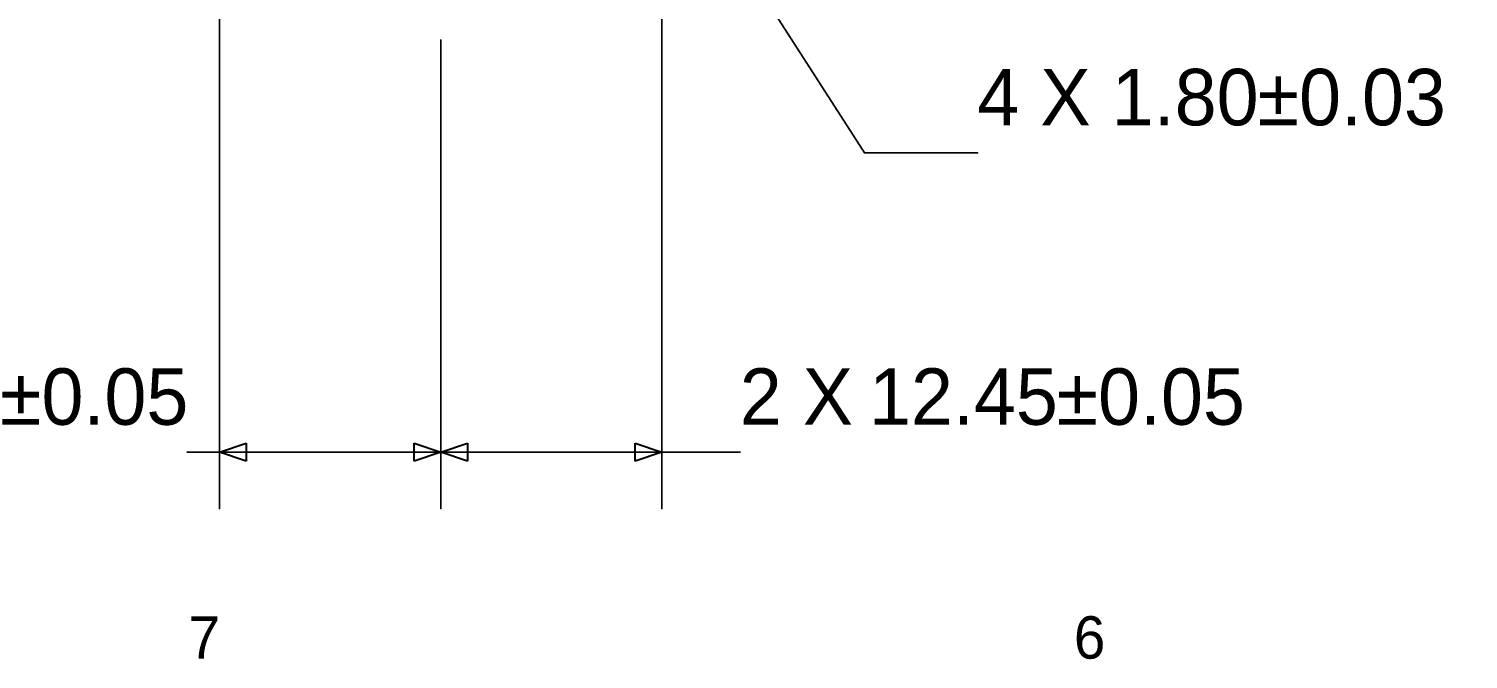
# Model space of a CAD drawing. Header units: millimetres. Extents: x 6 to 417, y 41 to 311.
# Drawn here: x 76.8 to 157.8, y 41.3 to 76.8 of the extents above; entities that cross this region are included whole.
import ezdxf

# ---------------------------------------------------------------- set-up
doc = ezdxf.new("R2010")
doc.units = ezdxf.units.MM
doc.layers.add('DrillDrawing', color=1, linetype='Continuous')
doc.layers.add('Mechanical2', color=216, linetype='Continuous')

msp = doc.modelspace()

# ---------------------------------------------------------------- linework, layer by layer
at = {"layer": 'DrillDrawing'}
for p, q in [((87.555, 52.998), (89.055, 53.506)), ((89.055, 53.506), (89.055, 52.49)), ((98.5, 53.506), (100, 52.998)), ((98.5, 52.49), (98.5, 53.506)), ((100, 52.998), (101.5, 53.506)), ((101.5, 53.506), (101.5, 52.49)), ((110.945, 53.506), (112.445, 52.998)), ((110.945, 52.49), (110.945, 53.506)), ((89.055, 52.49), (87.555, 52.998)), ((100, 52.998), (98.5, 52.49)), ((101.5, 52.49), (100, 52.998)), ((112.445, 52.998), (110.945, 52.49))]:
    msp.add_line(p, q, dxfattribs=at)
for points, const_width in [([(112.932, 86.798), (123.848, 69.836)], 0.1), ([(87.555, 49.823), (87.555, 82.845)], 0.1), ([(112.445, 49.823), (112.445, 82.845)], 0.1), ([(123.848, 69.836), (130.198, 69.836)], 0.1), ([(85.739, 52.998), (87.555, 52.998)], 0.1), ([(87.555, 52.998), (100, 52.998)], 0.1), ([(100, 52.998), (112.445, 52.998)], 0.1), ([(112.445, 52.998), (116.829, 52.998)], 0.1), ([(11.356, 45.644), (411.406, 45.644)], 0.0038), ([(111.362, 43.49), (111.362, 45.644)], 0.0038)]:
    msp.add_lwpolyline(points, dxfattribs=dict(at, const_width=const_width))
for points, const_width in [([(123.823, 69.836, 1), (123.873, 69.836, 1)], 0.05), ([(123.823, 69.836, 1), (123.873, 69.836, 1)], 0.05), ([(130.173, 69.836, 1), (130.223, 69.836, 1)], 0.05), ([(85.714, 52.998, 1), (85.764, 52.998, 1)], 0.05), ([(87.53, 52.998, 1), (87.58, 52.998, 1)], 0.05), ([(87.53, 52.998, 1), (87.58, 52.998, 1)], 0.05), ([(99.975, 52.998, 1), (100.025, 52.998, 1)], 0.05), ([(99.975, 52.998, 1), (100.025, 52.998, 1)], 0.05), ([(112.42, 52.998, 1), (112.47, 52.998, 1)], 0.05), ([(112.42, 52.998, 1), (112.47, 52.998, 1)], 0.05), ([(116.804, 52.998, 1), (116.854, 52.998, 1)], 0.05), ([(87.53, 49.823, 1), (87.58, 49.823, 1)], 0.05), ([(112.42, 49.823, 1), (112.47, 49.823, 1)], 0.05), ([(111.361, 45.644, 1), (111.363, 45.644, 1)], 0.0019), ([(111.361, 43.49, 1), (111.363, 43.49, 1)], 0.0019)]:
    msp.add_lwpolyline(points, format="xyb", close=True, dxfattribs=dict(at, const_width=const_width))
at = {"layer": 'Mechanical2', "const_width": 0.1}
msp.add_lwpolyline([(100, 49.823), (100, 76.183)], dxfattribs=at)
msp.add_lwpolyline([(100, 49.823), (100, 76.183)], dxfattribs=at)
at = {"layer": 'Mechanical2', "const_width": 0.05}
for points in [[(99.975, 76.183, 1), (100.025, 76.183, 1)], [(99.975, 76.183, 1), (100.025, 76.183, 1)], [(99.975, 49.823, 1), (100.025, 49.823, 1)], [(99.975, 49.823, 1), (100.025, 49.823, 1)]]:
    msp.add_lwpolyline(points, format="xyb", close=True, dxfattribs=at)

# ---------------------------------------------------------------- texts
at = {"layer": 'DrillDrawing'}
for s, height, p in [('4 X ', 3.175, (130.198, 71.387)), ('1.80', 3.175, (137.758, 71.387)), ('±0.03', 3.175, (145.969, 71.387)), ('±0.05', 3.175, (75.204, 54.533)), ('2 X ', 3.175, (116.829, 54.533)), ('12.45', 3.175, (124.1, 54.533)), ('±0.05', 3.175, (134.657, 54.533)), ('7', 2.381, (85.808, 41.364)), ('6', 2.381, (135.627, 41.374))]:
    msp.add_text(s, height=height, dxfattribs=at).set_placement(p)

doc.saveas('drawing.dxf')
